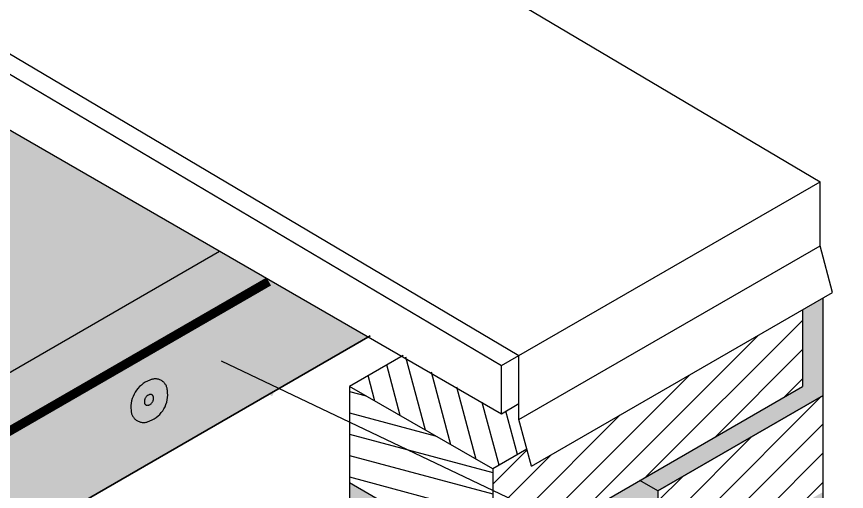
# Model space of a CAD drawing. Extents: x -30.3 to 51, y 0 to 66.
# Drawn here: x 19.14 to 27.3, y 55.76 to 60.43 of the extents above; entities that cross this region are included whole.
import ezdxf

# ---------------------------------------------------------------- set-up
doc = ezdxf.new("R2010")
doc.units = 0
doc.header["$LTSCALE"] = 1.5
doc.header["$MEASUREMENT"] = 0
doc.linetypes.add('DASHED', pattern=[0.75, 0.5, -0.25])
doc.linetypes.add('HIDDEN', pattern=[0.375, 0.25, -0.125])
for name, color, linetype in [('BRICK', 13, 'CONTINUOUS'), ('FASTENING', 7, 'CONTINUOUS'), ('GROUT', 255, 'CONTINUOUS'), ('STRUCTURE', 252, 'CONTINUOUS'), ('TEXT', 7, 'CONTINUOUS'), ('TYVEK', 160, 'DASHED')]:
    doc.layers.add(name, color=color, linetype=linetype)
doc.styles.add('DETAILS', font='sanss___.ttf', dxfattribs={"height": 1})
doc.dimstyles.new('TYVEKDETAILS', dxfattribs={"dimscale": 6, "dimtxt": 1.5, "dimasz": 0.1, "dimexe": 0.75, "dimexo": 0.75, "dimgap": 0.75, "dimtad": 0, "dimtih": 1, "dimtoh": 1, "dimdec": 4, "dimzin": 0, "dimtxsty": 'DETAILS', "dimcen": 0.0625, "dimazin": 3, "dimtfac": 1, "dimtdec": 4, "dimtofl": 0, "dimtmove": 0, "dimatfit": 3, "dimtolj": 1, "dimtzin": 0})

msp = doc.modelspace()

# ---------------------------------------------------------------- hatches: boundary and pattern name
at = {"layer": 'BRICK', "linetype": 'CONTINUOUS'}
h = msp.add_hatch(dxfattribs=at)
h.set_pattern_fill('ANSI31', color=256, scale=1.6245, style=0)
h.set_pattern_definition([(45, (49.71314095259748, 5.909963170277777), (-0.1435868707546933, 0.1435868707546933), [])])
h.paths.add_polyline_path([(26.86657361007612, 56.79052341747507), (26.86657361007612, 57.54554181367148), (24.20156481108993, 56.00689826618409), (24.15687029313417, 56.17370047801471), (23.82063611007614, 55.97957558191543), (23.82063611007617, 55.03195058191527)])
h = msp.add_hatch(dxfattribs=at)
h.set_pattern_fill('ANSI31', color=256, scale=1.6245, angle=59.99999999999999, style=0)
h.set_pattern_definition([(105, (49.71314095259748, 5.909963170277777), (-0.1961433131008239, -0.05255644234613058), [])])
h.paths.add_polyline_path([(24.07893311228229, 56.46456599675253), (24.07893311228228, 56.62196877125285), (23.90692399298466, 56.5226592599233), (22.94054789082326, 57.09595641161931), (22.41377784162815, 56.79182558191552), (23.82063611007614, 55.97957558191543), (24.15687029313418, 56.17370047801469)])
h = msp.add_hatch(dxfattribs=at)
h.set_pattern_fill('ANSI31', color=256, scale=1.6245, angle=300.0000000000001, style=0)
h.set_pattern_definition([(345, (49.71314095259748, 5.909963170277777), (0.05255644234613062, 0.1961433131008239), [])])
h.paths.add_polyline_path([(23.82063611007614, 55.97957558191542), (22.41377784162815, 56.79182558191552), (22.41377784162815, 55.84640057754139), (23.82063611007617, 55.03195058191527)])
h = msp.add_hatch(dxfattribs=at)
h.set_pattern_fill('ANSI31', color=256, scale=1.6245, style=0)
h.set_pattern_definition([(45, (17.01747871833242, 66.4746968400576), (-0.1435868707546933, 0.1435868707546933), [])])
h.paths.add_polyline_path([(27.06963611007626, 55.75407022772453), (27.06963611007626, 56.70169522772455), (25.44513611007612, 55.76378971542592), (25.44513611007621, 54.81616471542594)])
at = {"layer": 'GROUT', "linetype": 'CONTINUOUS'}
msp.add_hatch(color=256, dxfattribs=at).paths.add_polyline_path([(27.06963611007615, 57.66278000270881), (26.86657361007612, 57.54554181367147), (26.86657361007612, 56.79052341747507), (25.26667739117993, 55.86682290481987), (25.44513611007613, 55.76378971542592), (27.06963611007617, 56.70169522772439)])
h = msp.add_hatch(color=256, dxfattribs=at)
h.paths.add_polyline_path([(25.24207361007609, 55.64054376881273), (25.24207361007614, 54.69291876881275), (25.44513611007621, 54.8161647154261), (25.44513611007611, 55.76378971542592), (25.26667739117993, 55.86682290481987), (23.82063611007616, 55.03195058191529), (22.41377784162815, 55.84640057754138), (22.41377784162815, 55.61160665744986), (23.80098681046297, 54.80853191713049)])
h.paths.add_polyline_path([(27.0696361100762, 54.39731634893649), (27.06963611007619, 55.7540702277245), (25.44513611007144, 54.81616471542318), (25.24207361007627, 54.69291876881283), (23.26962141500499, 53.55412296302478), (21.90082583854727, 54.34439745755822), (21.90082583854728, 54.14213884071993), (23.27031759824461, 53.3514624046057), (23.61757361007608, 53.55195075651432), (23.61757361007609, 52.60432575651429), (22.99041702419006, 52.24223673282891), (21.62162144773234, 53.03251122736236), (21.62162144773233, 52.83025261052409), (22.98851177208969, 52.04107811380366), (25.24207361007612, 53.34217264760056), (25.44513611007612, 53.45941083663788)])
h.paths.add_polyline_path([(26.86657361007612, 55.43076565989914), (26.86657361007612, 54.48314065989911), (23.82063611007616, 52.72456782433942), (23.82063611007612, 53.67219282433938)], flags=16)
at = {"layer": 'STRUCTURE', "linetype": 'CONTINUOUS'}
h = msp.add_hatch(color=256, dxfattribs=at)
h.paths.add_polyline_path([(21.13687869424691, 58.121945658817), (18.79269585093309, 59.47536025443395), (15.50276587666761, 57.57591829817675), (17.84694871998143, 56.22250370255983)])
h.paths.add_polyline_path([(22.59746980879679, 57.27867298565565), (21.1368786942469, 58.121945658817), (17.84694871998144, 56.22250370255983), (17.84694871998144, 54.53595835623712)])
h.paths.add_polyline_path([(20.45022146770609, 56.85246278987042, -0.546252201092799), (20.62342654846298, 56.75246278987041, -0.3537160203436518), (20.45022146770609, 56.45246278987042, -0.556012053037433), (20.2663094804056, 56.55392468786658, -0.3458248453514607)], flags=16)
h.paths.add_polyline_path([(20.44325690758356, 56.70938006208561, -0.546252201092799), (20.4865581777728, 56.68438006208562, -0.3537160203436517), (20.44325690758356, 56.60938006208561, -0.5560120530374328), (20.39727891075845, 56.63474553658465, -0.3458248453514605)], flags=0)
h = msp.add_hatch(color=256, dxfattribs=at)
h.paths.add_polyline_path([(20.62342654846298, 56.7524627898704, 0.5462522010929832), (20.45022146770605, 56.8524627898704, 0.3458248453514252), (20.2663094804056, 56.55392468786656, 0.5560120530373843), (20.45022146770608, 56.45246278987041, 0.3537160203436507)])
h.paths.add_polyline_path([(20.44325690758356, 56.60938006208561, -0.5560120530374328), (20.39727891075845, 56.63474553658465, -0.3458248453514605), (20.44325690758356, 56.70938006208561, -0.546252201092799), (20.4865581777728, 56.68438006208562, -0.3537160203436517)], flags=16)

# ---------------------------------------------------------------- linework, layer by layer
at = {"layer": 'BRICK', "linetype": 'CONTINUOUS'}
for p, q in [((27.06963611007633, 46.29327376537081), (27.06963611007615, 57.66278000270881)), ((22.94054789082326, 57.09595641161931), (22.41377784162815, 56.79182558191552)), ((23.82063611007614, 55.97957558191542), (22.41377784162815, 56.79182558191552)), ((22.41377784162815, 56.79182558191552), (22.41377784162815, 55.84640057754139)), ((23.82063611007617, 55.03195058191528), (26.86657361007612, 56.79052341747508)), ((27.06963611007626, 56.70169522772443), (25.44513611007612, 55.76378971542592)), ((24.15687029313418, 56.1737004780147), (23.82063611007614, 55.97957558191542)), ((23.82063611007614, 55.97957558191542), (23.82063611007617, 55.03195058191528)), ((22.41377784162815, 55.84640057754139), (23.82063611007617, 55.03195058191528)), ((22.41377784162815, 55.84640057754139), (22.41377784162815, 55.61160665744985)), ((25.44513611007612, 55.76378971542592), (25.44513611007621, 54.8161647154261))]:
    msp.add_line(p, q, dxfattribs=at)
for points in [[(26.86657361007612, 57.54554181367147), (26.86657361007612, 56.79052341747508)], [(27.06963611007626, 56.70169522772454), (25.44513611007612, 55.76378971542592)], [(25.44513611007612, 55.76378971542592), (27.06963611007626, 56.70169522772454)], [(25.44513611007612, 55.76378971542592), (25.26667739117993, 55.86682290481987)]]:
    msp.add_lwpolyline(points, dxfattribs=at)
at = {"layer": 'FASTENING', "linetype": 'HIDDEN'}
for points in [[(20.45022146770609, 56.85246278987042, -0.546252201092799), (20.62342654846298, 56.75246278987041, -0.3537160203436517), (20.45022146770609, 56.45246278987042, -0.5560120530374328), (20.2663094804056, 56.55392468786658, -0.3458248453514607), (20.45022146770609, 56.85246278987042, -1.000000000000007)], [(20.44325690758356, 56.70938006208561, -0.546252201092799), (20.4865581777728, 56.68438006208562, -0.3537160203436517), (20.44325690758356, 56.60938006208561, -0.5560120530374328), (20.39727891075845, 56.63474553658465, -0.3458248453514607), (20.44325690758356, 56.70938006208561, -1.000000000000007)]]:
    msp.add_lwpolyline(points, format="xyb", dxfattribs=at)
at = {"layer": 'STRUCTURE', "linetype": 'CONTINUOUS'}
for p, q in [((21.41779673095587, 62.13712474082943), (27.03810642545708, 58.80290783262934)), ((18.4639623089376, 60.42547796493542), (24.07893311228223, 57.0944283236891)), ((18.63597142823518, 60.12343452870135), (23.90692399298462, 56.9964717599232)), ((18.63597142823523, 59.56584514206715), (23.90692399298467, 56.5226592599233)), ((24.07893311228223, 57.0944283236891), (27.03810642545708, 58.80290783262934)), ((27.03810642545713, 58.17304550569279), (27.03810642545708, 58.80290783262934)), ((24.07893311228228, 56.46456599675255), (27.03810642545713, 58.1730455056928)), ((27.16073812426478, 57.71537777512433), (27.03810642545713, 58.1730455056928)), ((24.20156481108993, 56.00689826618409), (27.16073812426478, 57.71537777512433)), ((22.61524928234725, 57.28893796949606), (17.84694871998143, 54.53595835623712)), ((23.90692399298463, 56.9964717599232), (24.07777733422338, 57.09511398247935)), ((24.07893311228228, 56.46456599675255), (24.07893311228223, 57.0944283236891)), ((23.90692399298467, 56.5226592599233), (23.90692399298463, 56.9964717599232)), ((23.90692399298467, 56.5226592599233), (24.07893311228227, 56.62196877125285)), ((24.20156481108993, 56.00689826618409), (24.07893311228228, 56.46456599675255))]:
    msp.add_line(p, q, dxfattribs=at)
at = {"layer": 'STRUCTURE', "color": 7, "linetype": 'CONTINUOUS'}
for p, q in [((17.84694871998144, 56.22250370255983), (21.13687869424691, 58.12194565881701)), ((17.84694871998143, 54.53595835623712), (22.61524928234725, 57.28893796949606))]:
    msp.add_line(p, q, dxfattribs=at)
at = {"layer": 'TYVEK'}
msp.add_lwpolyline([(11.96880340099921, 49.51034955039574, 0.08999999999999998, 0.08999999999999998, 0.1768038193504236), (15.75314856525584, 53.80374705563431, 0.08999999999999998, 0.08999999999999998, -0.1702997748268003), (16.83172542542362, 55.0590139909696, 0.08999999999999998, 0.08999999999999998, 0), (21.61981022217929, 57.82341603727926, 0, 0, 0)], format="xyseb", dxfattribs=at)

# ---------------------------------------------------------------- leaders
at = {"layer": 'TEXT'}
for points, override in [([(30.03121614455216, 59.56525563664386), (26.86287806032192, 61.39449648245793)], {"dimfxl": 3}), ([(21.15278490755022, 57.04203688637566), (31.75526316633972, 51.99068436881251), (32.82198861917271, 51.99068436881251)], {"dimgap": 0.75, "dimtad": 0, "dimfxl": 3})]:
    msp.add_leader(points, dimstyle='TYVEKDETAILS', override=override, dxfattribs=at)

doc.saveas('drawing.dxf')
